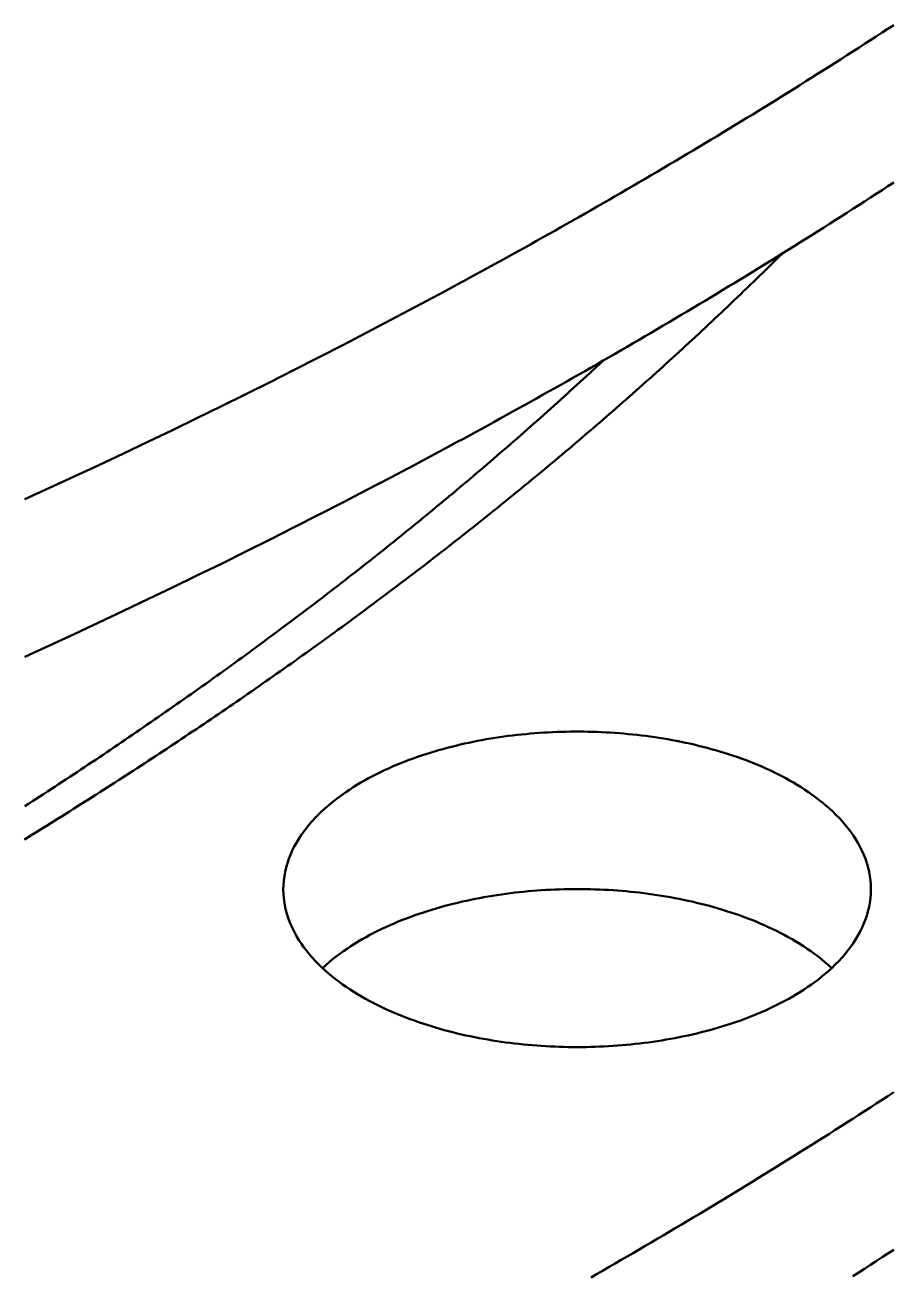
# Model space of a CAD drawing. Header units: millimetres. Extents: x 0 to 841, y 0 to 594.
# Drawn here: x 456.32 to 479.63, y 257.98 to 291.76 of the extents above; entities that cross this region are included whole.
import ezdxf

# ---------------------------------------------------------------- set-up
doc = ezdxf.new("R2010")
doc.units = ezdxf.units.MM
doc.layers.add('FINA', color=7, linetype='CONTINUOUS', lineweight=25)
doc.layers.add('VIS', color=7, linetype='CONTINUOUS', lineweight=50)

msp = doc.modelspace()

# ---------------------------------------------------------------- linework, layer by layer
at = {"layer": 'FINA'}
for points in [[(467.5, 284.486), (467.666, 284.575), (467.831, 284.664), (467.996, 284.753), (468.161, 284.842), (468.327, 284.932), (468.492, 285.022), (468.657, 285.112), (468.821, 285.202), (468.986, 285.293), (469.151, 285.383), (469.315, 285.474), (469.48, 285.565), (469.644, 285.656), (469.808, 285.747), (469.973, 285.838), (470.137, 285.93), (470.301, 286.022), (470.464, 286.114), (470.628, 286.206), (470.792, 286.298), (470.955, 286.391), (471.119, 286.483), (471.282, 286.576), (471.446, 286.669), (471.609, 286.762), (471.772, 286.856), (471.935, 286.949), (472.098, 287.043), (472.26, 287.137), (472.423, 287.231), (472.586, 287.325), (472.748, 287.42), (472.91, 287.515), (473.072, 287.609), (473.235, 287.704), (473.397, 287.8), (473.558, 287.895), (473.72, 287.991), (473.882, 288.086), (474.044, 288.182), (474.205, 288.278), (474.366, 288.375), (474.528, 288.471), (474.689, 288.568), (474.85, 288.665), (475.011, 288.762), (475.171, 288.859), (475.332, 288.956), (475.493, 289.054), (475.653, 289.152), (475.813, 289.25), (475.974, 289.348), (476.134, 289.446), (476.294, 289.545), (476.454, 289.643), (476.613, 289.742), (476.773, 289.841), (476.933, 289.941), (477.092, 290.04), (477.251, 290.14), (477.41, 290.24), (477.57, 290.34), (477.728, 290.44), (477.887, 290.54), (478.046, 290.641), (478.205, 290.742), (478.363, 290.843), (478.521, 290.944), (478.679, 291.046), (478.838, 291.147), (478.996, 291.249), (479.153, 291.351), (479.311, 291.453), (479.469, 291.555), (479.626, 291.658), (479.783, 291.761)], [(467.5, 280.233), (467.666, 280.322), (467.831, 280.411), (467.996, 280.501), (468.161, 280.59), (468.327, 280.68), (468.492, 280.77), (468.657, 280.86), (468.821, 280.95), (468.986, 281.04), (469.151, 281.131), (469.315, 281.222), (469.48, 281.312), (469.644, 281.404), (469.808, 281.495), (469.973, 281.586), (470.137, 281.678), (470.301, 281.77), (470.464, 281.862), (470.628, 281.954), (470.792, 282.046), (470.955, 282.138), (471.119, 282.231), (471.282, 282.324), (471.446, 282.417), (471.609, 282.51), (471.772, 282.604), (471.935, 282.697), (472.098, 282.791), (472.26, 282.885), (472.423, 282.979), (472.586, 283.073), (472.748, 283.168), (472.91, 283.262), (473.072, 283.357), (473.235, 283.452), (473.397, 283.547), (473.558, 283.643), (473.72, 283.738), (473.882, 283.834), (474.044, 283.93), (474.205, 284.026), (474.366, 284.122), (474.528, 284.219), (474.689, 284.316), (474.85, 284.412), (475.011, 284.509), (475.171, 284.607), (475.332, 284.704), (475.493, 284.802), (475.653, 284.899), (475.813, 284.997), (475.974, 285.096), (476.134, 285.194), (476.294, 285.293), (476.454, 285.391), (476.613, 285.49), (476.773, 285.589), (476.933, 285.689), (477.092, 285.788), (477.251, 285.888), (477.41, 285.988), (477.57, 286.088), (477.728, 286.188), (477.887, 286.288), (478.046, 286.389), (478.205, 286.49), (478.363, 286.591), (478.521, 286.692), (478.679, 286.793), (478.838, 286.895), (478.996, 286.997), (479.153, 287.099), (479.311, 287.201), (479.469, 287.303), (479.626, 287.406), (479.783, 287.508)], [(456.305, 269.767), (456.407, 269.83), (456.509, 269.893), (456.612, 269.956), (456.714, 270.019), (456.816, 270.082), (456.918, 270.145), (457.02, 270.208), (457.121, 270.272), (457.223, 270.335), (457.325, 270.399), (457.427, 270.463), (457.528, 270.526), (457.63, 270.59), (457.732, 270.654), (457.833, 270.718), (457.934, 270.782), (458.036, 270.847), (458.137, 270.911), (458.238, 270.975), (458.34, 271.04), (458.441, 271.104), (458.542, 271.169), (458.643, 271.234), (458.744, 271.299), (458.845, 271.364), (458.945, 271.429), (459.046, 271.494), (459.147, 271.559), (459.248, 271.624), (459.348, 271.69), (459.449, 271.755), (459.549, 271.821), (459.65, 271.887), (459.75, 271.952), (459.85, 272.018), (459.951, 272.084), (460.051, 272.15), (460.151, 272.217), (460.251, 272.283), (460.351, 272.349), (460.451, 272.416), (460.551, 272.482), (460.651, 272.549), (460.75, 272.615), (460.85, 272.682), (460.95, 272.749), (461.049, 272.816), (461.149, 272.883), (461.248, 272.95), (461.347, 273.018), (461.447, 273.085), (461.546, 273.153), (461.645, 273.22), (461.744, 273.288), (461.843, 273.356), (461.942, 273.423), (462.041, 273.491), (462.14, 273.559), (462.239, 273.628), (462.338, 273.696), (462.436, 273.764), (462.535, 273.833), (462.633, 273.901), (462.732, 273.97), (462.83, 274.038), (462.928, 274.107), (463.027, 274.176), (463.125, 274.245), (463.223, 274.314), (463.321, 274.383), (463.419, 274.453), (463.517, 274.522), (463.615, 274.592), (463.712, 274.661), (463.81, 274.731), (463.908, 274.801), (464.005, 274.87), (464.103, 274.94), (464.2, 275.011), (464.298, 275.081), (464.395, 275.151), (464.492, 275.221), (464.589, 275.292), (464.686, 275.362), (464.783, 275.433), (464.88, 275.504), (464.977, 275.575), (465.074, 275.646), (465.171, 275.717), (465.267, 275.788), (465.364, 275.859), (465.46, 275.93), (465.557, 276.002), (465.653, 276.073), (465.749, 276.145), (465.845, 276.217), (465.942, 276.289), (466.038, 276.361), (466.134, 276.433), (466.229, 276.505), (466.325, 276.577), (466.421, 276.649), (466.517, 276.722), (466.612, 276.794), (466.708, 276.867), (466.803, 276.94), (466.899, 277.013), (466.994, 277.086), (467.089, 277.159), (467.184, 277.232), (467.279, 277.305), (467.374, 277.378), (467.469, 277.452), (467.564, 277.525), (467.659, 277.599), (467.753, 277.673), (467.848, 277.747), (467.942, 277.821), (468.037, 277.895), (468.131, 277.969), (468.225, 278.043), (468.32, 278.118), (468.414, 278.192), (468.508, 278.267), (468.602, 278.341), (468.695, 278.416), (468.789, 278.491), (468.883, 278.566), (468.976, 278.641), (469.07, 278.716), (469.163, 278.792), (469.257, 278.867), (469.35, 278.943), (469.443, 279.018), (469.536, 279.094), (469.629, 279.17), (469.722, 279.246), (469.815, 279.322), (469.908, 279.398), (470, 279.474), (470.093, 279.551), (470.185, 279.627), (470.278, 279.704), (470.37, 279.78), (470.462, 279.857), (470.555, 279.934), (470.647, 280.011), (470.739, 280.088), (470.83, 280.165), (470.922, 280.242), (471.014, 280.32), (471.106, 280.397), (471.197, 280.475), (471.288, 280.553), (471.38, 280.631), (471.471, 280.709), (471.562, 280.787), (471.653, 280.865), (471.744, 280.943), (471.835, 281.021), (471.926, 281.1), (472.017, 281.178), (472.107, 281.257), (472.198, 281.336), (472.288, 281.415), (472.378, 281.494), (472.469, 281.573), (472.559, 281.652), (472.649, 281.732), (472.739, 281.811), (472.829, 281.891), (472.918, 281.97), (473.008, 282.05), (473.097, 282.13), (473.187, 282.21), (473.276, 282.29), (473.365, 282.37), (473.455, 282.451), (473.544, 282.531), (473.633, 282.612), (473.722, 282.692), (473.81, 282.773), (473.899, 282.854), (473.987, 282.935), (474.076, 283.016), (474.164, 283.097), (474.253, 283.178), (474.341, 283.26), (474.429, 283.341), (474.517, 283.423), (474.605, 283.505), (474.692, 283.587), (474.78, 283.669), (474.867, 283.751), (474.955, 283.833), (475.042, 283.915), (475.129, 283.998), (475.217, 284.08), (475.304, 284.163), (475.39, 284.246), (475.477, 284.328), (475.564, 284.411), (475.651, 284.494), (475.737, 284.578), (475.823, 284.661), (475.91, 284.744), (475.996, 284.828), (476.082, 284.912), (476.168, 284.995), (476.254, 285.079), (476.339, 285.163), (476.425, 285.247), (476.51, 285.332), (476.596, 285.416), (476.681, 285.5), (476.766, 285.585)], [(456.318, 278.952), (456.986, 279.258), (457.652, 279.566), (458.317, 279.877), (458.981, 280.189), (459.644, 280.505), (460.305, 280.823), (460.966, 281.143), (461.625, 281.466), (462.283, 281.791), (462.94, 282.119), (463.595, 282.449), (464.249, 282.782), (464.902, 283.118), (465.554, 283.456), (466.204, 283.796), (466.853, 284.14), (467.5, 284.486)], [(456.32, 270.666), (456.421, 270.731), (456.522, 270.797), (456.623, 270.862), (456.724, 270.927), (456.825, 270.993), (456.926, 271.059), (457.027, 271.124), (457.128, 271.19), (457.228, 271.256), (457.329, 271.322), (457.43, 271.388), (457.53, 271.454), (457.631, 271.521), (457.731, 271.587), (457.831, 271.654), (457.932, 271.72), (458.032, 271.787), (458.132, 271.854), (458.232, 271.92), (458.332, 271.987), (458.432, 272.054), (458.532, 272.122), (458.632, 272.189), (458.731, 272.256), (458.831, 272.324), (458.931, 272.391), (459.03, 272.459), (459.13, 272.527), (459.229, 272.594), (459.328, 272.662), (459.428, 272.73), (459.527, 272.799), (459.626, 272.867), (459.725, 272.935), (459.824, 273.004), (459.923, 273.072), (460.022, 273.141), (460.121, 273.209), (460.219, 273.278), (460.318, 273.347), (460.417, 273.416), (460.515, 273.485), (460.614, 273.554), (460.712, 273.624), (460.81, 273.693), (460.909, 273.763), (461.007, 273.832), (461.105, 273.902), (461.203, 273.972), (461.301, 274.042), (461.399, 274.112), (461.496, 274.182), (461.594, 274.252), (461.692, 274.322), (461.79, 274.393), (461.887, 274.463), (461.985, 274.534), (462.082, 274.605), (462.179, 274.675), (462.276, 274.746), (462.374, 274.817), (462.471, 274.888), (462.568, 274.96), (462.665, 275.031), (462.762, 275.102), (462.858, 275.174), (462.955, 275.246), (463.052, 275.317), (463.148, 275.389), (463.245, 275.461), (463.341, 275.533), (463.437, 275.605), (463.534, 275.677), (463.63, 275.75), (463.726, 275.822), (463.822, 275.895), (463.918, 275.967), (464.014, 276.04), (464.11, 276.113), (464.205, 276.186), (464.301, 276.259), (464.397, 276.332), (464.492, 276.405), (464.587, 276.479), (464.683, 276.552), (464.778, 276.626), (464.873, 276.7), (464.968, 276.773), (465.063, 276.847), (465.158, 276.921), (465.253, 276.995), (465.348, 277.07), (465.442, 277.144), (465.537, 277.218), (465.631, 277.293), (465.726, 277.367), (465.82, 277.442), (465.914, 277.517), (466.009, 277.592), (466.103, 277.667), (466.197, 277.742), (466.291, 277.817), (466.384, 277.893), (466.478, 277.968), (466.572, 278.044), (466.665, 278.12), (466.759, 278.195), (466.852, 278.271), (466.946, 278.347), (467.039, 278.423), (467.132, 278.5), (467.225, 278.576), (467.318, 278.652), (467.411, 278.729), (467.503, 278.806), (467.596, 278.882), (467.689, 278.959), (467.781, 279.036), (467.874, 279.113), (467.966, 279.191), (468.058, 279.268), (468.15, 279.345), (468.242, 279.423), (468.334, 279.5), (468.426, 279.578), (468.518, 279.656), (468.61, 279.734), (468.701, 279.812), (468.793, 279.89), (468.884, 279.969), (468.976, 280.047), (469.067, 280.125), (469.158, 280.204), (469.249, 280.283), (469.34, 280.362), (469.431, 280.441), (469.521, 280.52), (469.612, 280.599), (469.703, 280.678), (469.793, 280.757), (469.883, 280.837), (469.974, 280.917), (470.064, 280.996), (470.154, 281.076), (470.244, 281.156), (470.334, 281.236), (470.423, 281.316), (470.513, 281.397), (470.603, 281.477), (470.692, 281.558), (470.781, 281.638), (470.871, 281.719), (470.96, 281.8), (471.049, 281.881), (471.138, 281.962), (471.227, 282.043), (471.315, 282.124), (471.404, 282.206), (471.493, 282.287), (471.581, 282.369), (471.669, 282.451), (471.758, 282.532), (471.846, 282.614), (471.934, 282.697)], [(456.318, 274.7), (456.986, 275.006), (457.652, 275.314), (458.317, 275.624), (458.981, 275.937), (459.644, 276.253), (460.305, 276.57), (460.966, 276.891), (461.625, 277.214), (462.283, 277.539), (462.94, 277.867), (463.595, 278.197), (464.249, 278.53), (464.902, 278.865), (465.554, 279.204), (466.204, 279.544), (466.853, 279.887), (467.5, 280.233)], [(463.299, 268.42), (463.302, 268.54), (463.312, 268.66), (463.327, 268.779), (463.349, 268.897), (463.377, 269.014), (463.41, 269.13), (463.449, 269.243), (463.493, 269.355), (463.542, 269.465), (463.595, 269.573), (463.653, 269.678), (463.715, 269.781), (463.781, 269.881), (463.85, 269.98), (463.923, 270.075), (463.999, 270.169), (464.077, 270.259), (464.158, 270.348), (464.242, 270.434), (464.328, 270.518), (464.417, 270.6), (464.507, 270.679), (464.599, 270.756), (464.693, 270.831), (464.788, 270.904), (464.885, 270.975), (464.984, 271.044), (465.083, 271.111), (465.184, 271.176), (465.287, 271.24), (465.39, 271.301), (465.494, 271.361), (465.599, 271.419), (465.705, 271.476), (465.812, 271.53), (465.92, 271.583), (466.029, 271.635), (466.138, 271.685), (466.248, 271.734), (466.359, 271.781), (466.47, 271.826), (466.582, 271.871), (466.694, 271.913), (466.807, 271.955), (466.92, 271.995), (467.034, 272.034), (467.148, 272.071), (467.262, 272.108), (467.377, 272.143), (467.493, 272.176), (467.608, 272.209), (467.724, 272.24), (467.841, 272.27), (467.957, 272.299), (468.074, 272.327), (468.192, 272.354), (468.309, 272.38), (468.427, 272.404), (468.545, 272.427), (468.663, 272.45), (468.781, 272.471), (468.899, 272.491), (469.018, 272.51), (469.137, 272.528), (469.256, 272.545), (469.375, 272.561), (469.494, 272.576), (469.614, 272.59), (469.733, 272.603), (469.853, 272.614), (469.972, 272.625), (470.092, 272.635), (470.212, 272.644), (470.332, 272.652), (470.452, 272.659), (470.572, 272.665), (470.692, 272.67), (470.812, 272.673), (470.932, 272.676), (471.053, 272.678), (471.173, 272.679), (471.293, 272.679), (471.413, 272.678), (471.533, 272.676), (471.653, 272.673), (471.774, 272.67), (471.894, 272.665), (472.014, 272.659), (472.134, 272.652), (472.254, 272.644), (472.374, 272.635), (472.493, 272.625), (472.613, 272.614), (472.733, 272.603), (472.852, 272.59), (472.971, 272.576), (473.091, 272.561), (473.21, 272.545), (473.329, 272.528), (473.448, 272.51), (473.566, 272.491), (473.685, 272.471), (473.803, 272.45), (473.921, 272.427), (474.039, 272.404), (474.157, 272.38), (474.274, 272.354), (474.391, 272.327), (474.508, 272.299), (474.625, 272.27), (474.741, 272.24), (474.857, 272.209), (474.973, 272.176), (475.088, 272.143), (475.203, 272.108), (475.318, 272.071), (475.432, 272.034), (475.546, 271.995), (475.659, 271.955), (475.772, 271.913), (475.884, 271.871), (475.996, 271.826), (476.107, 271.781), (476.218, 271.734), (476.328, 271.685), (476.437, 271.635), (476.546, 271.583), (476.653, 271.53), (476.76, 271.476), (476.866, 271.419), (476.972, 271.361), (477.076, 271.301), (477.179, 271.24), (477.281, 271.176), (477.382, 271.111), (477.482, 271.044), (477.58, 270.975), (477.677, 270.904), (477.773, 270.831), (477.867, 270.756), (477.959, 270.679), (478.049, 270.6), (478.137, 270.518), (478.223, 270.434), (478.307, 270.348), (478.389, 270.259), (478.467, 270.169), (478.543, 270.075), (478.616, 269.98), (478.685, 269.881), (478.751, 269.781), (478.813, 269.678), (478.871, 269.573), (478.924, 269.465), (478.973, 269.355), (479.017, 269.243), (479.056, 269.13), (479.089, 269.014), (479.117, 268.897), (479.138, 268.779), (479.154, 268.66), (479.163, 268.54), (479.167, 268.42)], [(476.843, 265.408), (476.736, 265.352), (476.628, 265.297), (476.519, 265.244), (476.41, 265.192), (476.3, 265.142), (476.189, 265.094), (476.078, 265.047), (475.966, 265.001), (475.853, 264.957), (475.74, 264.914), (475.626, 264.873), (475.512, 264.833), (475.398, 264.794), (475.283, 264.757), (475.167, 264.721), (475.052, 264.686), (474.935, 264.653), (474.819, 264.62), (474.702, 264.589), (474.585, 264.559), (474.468, 264.53), (474.35, 264.503), (474.232, 264.476), (474.114, 264.451), (473.995, 264.427), (473.876, 264.404), (473.758, 264.382), (473.638, 264.361), (473.519, 264.341), (473.4, 264.322), (473.28, 264.305), (473.16, 264.288), (473.04, 264.272), (472.92, 264.258), (472.8, 264.244), (472.68, 264.232), (472.56, 264.22), (472.439, 264.21), (472.319, 264.2), (472.198, 264.192), (472.077, 264.184), (471.957, 264.178), (471.836, 264.173), (471.715, 264.168), (471.594, 264.165), (471.473, 264.162), (471.352, 264.161), (471.231, 264.16), (471.111, 264.161), (470.99, 264.162), (470.869, 264.165), (470.748, 264.168), (470.627, 264.173), (470.506, 264.178), (470.386, 264.185), (470.265, 264.192), (470.144, 264.201), (470.024, 264.21), (469.903, 264.221), (469.783, 264.232), (469.663, 264.245), (469.542, 264.258), (469.422, 264.273), (469.303, 264.288), (469.183, 264.305), (469.063, 264.323), (468.944, 264.341), (468.824, 264.361), (468.705, 264.382), (468.586, 264.404), (468.468, 264.427), (468.349, 264.452), (468.231, 264.477), (468.113, 264.503), (467.995, 264.531), (467.878, 264.56), (467.761, 264.59), (467.644, 264.621), (467.528, 264.653), (467.411, 264.687), (467.296, 264.722), (467.18, 264.758), (467.065, 264.795), (466.951, 264.834), (466.837, 264.874), (466.723, 264.915), (466.61, 264.958), (466.497, 265.002), (466.385, 265.048), (466.274, 265.095), (466.163, 265.143), (466.053, 265.193), (465.944, 265.245), (465.835, 265.298), (465.727, 265.353), (465.62, 265.409), (465.514, 265.467), (465.409, 265.527), (465.305, 265.589), (465.202, 265.652), (465.1, 265.717), (465, 265.784), (464.901, 265.854), (464.803, 265.925), (464.707, 265.998), (464.612, 266.073), (464.519, 266.15), (464.428, 266.23), (464.339, 266.312), (464.252, 266.396), (464.167, 266.482), (464.085, 266.571), (464.006, 266.662), (463.93, 266.756), (463.856, 266.852), (463.786, 266.95), (463.72, 267.051), (463.657, 267.155), (463.599, 267.261), (463.544, 267.369), (463.495, 267.479), (463.451, 267.592), (463.411, 267.706), (463.378, 267.822), (463.35, 267.94), (463.328, 268.059), (463.312, 268.178), (463.302, 268.299), (463.299, 268.42)], [(464.358, 266.294), (464.447, 266.375), (464.538, 266.454), (464.631, 266.53), (464.726, 266.605), (464.822, 266.677), (464.92, 266.748), (465.019, 266.816), (465.12, 266.883), (465.221, 266.947), (465.324, 267.01), (465.428, 267.071), (465.533, 267.131), (465.639, 267.188), (465.746, 267.244), (465.853, 267.298), (465.962, 267.351), (466.071, 267.402), (466.18, 267.452), (466.291, 267.5), (466.402, 267.547), (466.514, 267.592), (466.626, 267.636), (466.739, 267.678), (466.852, 267.719), (466.966, 267.759), (467.08, 267.797), (467.195, 267.834), (467.31, 267.87), (467.425, 267.905), (467.541, 267.938), (467.657, 267.97), (467.774, 268.001), (467.89, 268.031), (468.008, 268.059), (468.125, 268.087), (468.242, 268.113), (468.36, 268.138), (468.478, 268.162), (468.597, 268.185), (468.715, 268.207), (468.834, 268.228), (468.953, 268.248), (469.072, 268.266), (469.191, 268.284), (469.31, 268.3), (469.43, 268.316), (469.55, 268.33), (469.669, 268.344), (469.789, 268.356), (469.909, 268.368), (470.029, 268.378), (470.149, 268.387), (470.27, 268.396), (470.39, 268.403), (470.51, 268.41), (470.631, 268.415), (470.751, 268.419), (470.871, 268.423), (470.992, 268.425), (471.112, 268.427), (471.233, 268.427), (471.353, 268.427), (471.474, 268.425), (471.594, 268.423), (471.715, 268.419), (471.835, 268.415), (471.956, 268.41), (472.076, 268.403), (472.196, 268.396), (472.316, 268.387), (472.437, 268.378), (472.557, 268.368), (472.677, 268.356), (472.796, 268.344), (472.916, 268.33), (473.036, 268.316), (473.155, 268.3), (473.275, 268.284), (473.394, 268.266), (473.513, 268.248), (473.632, 268.228), (473.751, 268.207), (473.869, 268.185), (473.987, 268.162), (474.105, 268.138), (474.223, 268.113), (474.341, 268.087), (474.458, 268.059), (474.575, 268.031), (474.692, 268.001), (474.809, 267.97), (474.925, 267.938), (475.04, 267.905), (475.156, 267.87), (475.271, 267.834), (475.386, 267.797), (475.5, 267.759), (475.614, 267.719), (475.727, 267.678), (475.84, 267.636), (475.952, 267.592), (476.064, 267.547), (476.175, 267.5), (476.285, 267.452), (476.395, 267.402), (476.504, 267.351), (476.613, 267.298), (476.72, 267.244), (476.827, 267.188), (476.933, 267.131), (477.038, 267.071), (477.142, 267.01), (477.244, 266.947), (477.346, 266.883), (477.446, 266.816), (477.546, 266.748), (477.643, 266.677), (477.74, 266.605), (477.834, 266.53), (477.927, 266.454), (478.018, 266.375), (478.108, 266.294)], [(479.167, 268.42), (479.163, 268.299), (479.154, 268.178), (479.138, 268.058), (479.116, 267.939), (479.088, 267.822), (479.054, 267.705), (479.015, 267.591), (478.97, 267.479), (478.921, 267.368), (478.867, 267.26), (478.808, 267.154), (478.746, 267.051), (478.679, 266.95), (478.609, 266.851), (478.535, 266.755), (478.459, 266.661), (478.379, 266.57), (478.297, 266.481), (478.213, 266.395), (478.126, 266.311), (478.036, 266.229), (477.945, 266.149), (477.852, 266.072), (477.758, 265.996), (477.661, 265.923), (477.563, 265.852), (477.464, 265.783), (477.363, 265.716), (477.261, 265.651), (477.158, 265.587), (477.054, 265.526), (476.949, 265.466), (476.843, 265.408)], [(471.609, 257.942), (471.772, 258.035), (471.935, 258.129), (472.098, 258.223), (472.26, 258.317), (472.423, 258.411), (472.586, 258.505), (472.748, 258.599), (472.91, 258.694), (473.072, 258.789), (473.235, 258.884), (473.397, 258.979), (473.558, 259.074), (473.72, 259.17), (473.882, 259.266), (474.044, 259.362), (474.205, 259.458), (474.366, 259.554), (474.528, 259.651), (474.689, 259.747), (474.85, 259.844), (475.011, 259.941), (475.171, 260.038), (475.332, 260.136), (475.493, 260.233), (475.653, 260.331), (475.813, 260.429), (475.974, 260.527), (476.134, 260.626), (476.294, 260.724), (476.454, 260.823), (476.613, 260.922), (476.773, 261.021), (476.933, 261.12), (477.092, 261.22), (477.251, 261.319), (477.41, 261.419), (477.57, 261.519), (477.728, 261.62), (477.887, 261.72), (478.046, 261.821), (478.205, 261.921), (478.363, 262.022), (478.521, 262.124), (478.679, 262.225), (478.838, 262.327), (478.996, 262.428), (479.153, 262.53), (479.311, 262.632), (479.469, 262.735), (479.626, 262.837), (479.783, 262.94)], [(478.679, 257.973), (478.838, 258.074), (478.996, 258.176), (479.153, 258.278), (479.311, 258.38), (479.469, 258.483), (479.626, 258.585), (479.783, 258.688)]]:
    msp.add_lwpolyline(points, dxfattribs=at)
at = {"layer": 'VIS'}
for points in [[(467.5, 284.486), (467.666, 284.575), (467.831, 284.664), (467.996, 284.753), (468.161, 284.842), (468.327, 284.932), (468.492, 285.022), (468.657, 285.112), (468.821, 285.202), (468.986, 285.293), (469.151, 285.383), (469.315, 285.474), (469.48, 285.565), (469.644, 285.656), (469.808, 285.747), (469.973, 285.838), (470.137, 285.93), (470.301, 286.022), (470.464, 286.114), (470.628, 286.206), (470.792, 286.298), (470.955, 286.391), (471.119, 286.483), (471.282, 286.576), (471.446, 286.669), (471.609, 286.762), (471.772, 286.856), (471.935, 286.949), (472.098, 287.043), (472.26, 287.137), (472.423, 287.231), (472.586, 287.325), (472.748, 287.42), (472.91, 287.515), (473.072, 287.609), (473.235, 287.704), (473.397, 287.8), (473.558, 287.895), (473.72, 287.991), (473.882, 288.086), (474.044, 288.182), (474.205, 288.278), (474.366, 288.375), (474.528, 288.471), (474.689, 288.568), (474.85, 288.665), (475.011, 288.762), (475.171, 288.859), (475.332, 288.956), (475.493, 289.054), (475.653, 289.152), (475.813, 289.25), (475.974, 289.348), (476.134, 289.446), (476.294, 289.545), (476.454, 289.643), (476.613, 289.742), (476.773, 289.841), (476.933, 289.941), (477.092, 290.04), (477.251, 290.14), (477.41, 290.24), (477.57, 290.34), (477.728, 290.44), (477.887, 290.54), (478.046, 290.641), (478.205, 290.742), (478.363, 290.843), (478.521, 290.944), (478.679, 291.046), (478.838, 291.147), (478.996, 291.249), (479.153, 291.351), (479.311, 291.453), (479.469, 291.555), (479.626, 291.658), (479.783, 291.761)], [(467.5, 280.233), (467.666, 280.322), (467.831, 280.411), (467.996, 280.501), (468.161, 280.59), (468.327, 280.68), (468.492, 280.77), (468.657, 280.86), (468.821, 280.95), (468.986, 281.04), (469.151, 281.131), (469.315, 281.222), (469.48, 281.312), (469.644, 281.404), (469.808, 281.495), (469.973, 281.586), (470.137, 281.678), (470.301, 281.77), (470.464, 281.862), (470.628, 281.954), (470.792, 282.046), (470.955, 282.138), (471.119, 282.231), (471.282, 282.324), (471.446, 282.417), (471.609, 282.51), (471.772, 282.604), (471.935, 282.697), (472.098, 282.791), (472.26, 282.885), (472.423, 282.979), (472.586, 283.073), (472.748, 283.168), (472.91, 283.262), (473.072, 283.357), (473.235, 283.452), (473.397, 283.547), (473.558, 283.643), (473.72, 283.738), (473.882, 283.834), (474.044, 283.93), (474.205, 284.026), (474.366, 284.122), (474.528, 284.219), (474.689, 284.316), (474.85, 284.412), (475.011, 284.509), (475.171, 284.607), (475.332, 284.704), (475.493, 284.802), (475.653, 284.899), (475.813, 284.997), (475.974, 285.096), (476.134, 285.194), (476.294, 285.293), (476.454, 285.391), (476.613, 285.49), (476.773, 285.589), (476.933, 285.689), (477.092, 285.788), (477.251, 285.888), (477.41, 285.988), (477.57, 286.088), (477.728, 286.188), (477.887, 286.288), (478.046, 286.389), (478.205, 286.49), (478.363, 286.591), (478.521, 286.692), (478.679, 286.793), (478.838, 286.895), (478.996, 286.997), (479.153, 287.099), (479.311, 287.201), (479.469, 287.303), (479.626, 287.406), (479.783, 287.508)], [(456.305, 269.767), (456.407, 269.83), (456.509, 269.893), (456.612, 269.956), (456.714, 270.019), (456.816, 270.082), (456.918, 270.145), (457.02, 270.208), (457.121, 270.272), (457.223, 270.335), (457.325, 270.399), (457.427, 270.463), (457.528, 270.526), (457.63, 270.59), (457.732, 270.654), (457.833, 270.718), (457.934, 270.782), (458.036, 270.847), (458.137, 270.911), (458.238, 270.975), (458.34, 271.04), (458.441, 271.104), (458.542, 271.169), (458.643, 271.234), (458.744, 271.299), (458.845, 271.364), (458.945, 271.429), (459.046, 271.494), (459.147, 271.559), (459.248, 271.624), (459.348, 271.69), (459.449, 271.755), (459.549, 271.821), (459.65, 271.887), (459.75, 271.952), (459.85, 272.018), (459.951, 272.084), (460.051, 272.15), (460.151, 272.217), (460.251, 272.283), (460.351, 272.349), (460.451, 272.416), (460.551, 272.482), (460.651, 272.549), (460.75, 272.615), (460.85, 272.682), (460.95, 272.749), (461.049, 272.816), (461.149, 272.883), (461.248, 272.95), (461.347, 273.018), (461.447, 273.085), (461.546, 273.153), (461.645, 273.22), (461.744, 273.288), (461.843, 273.356), (461.942, 273.423), (462.041, 273.491), (462.14, 273.559), (462.239, 273.628), (462.338, 273.696), (462.436, 273.764), (462.535, 273.833), (462.633, 273.901), (462.732, 273.97), (462.83, 274.038), (462.928, 274.107), (463.027, 274.176), (463.125, 274.245), (463.223, 274.314), (463.321, 274.383), (463.419, 274.453), (463.517, 274.522), (463.615, 274.592), (463.712, 274.661), (463.81, 274.731), (463.908, 274.801), (464.005, 274.87), (464.103, 274.94), (464.2, 275.011), (464.298, 275.081), (464.395, 275.151), (464.492, 275.221), (464.589, 275.292), (464.686, 275.362), (464.783, 275.433), (464.88, 275.504), (464.977, 275.575), (465.074, 275.646), (465.171, 275.717), (465.267, 275.788), (465.364, 275.859), (465.46, 275.93), (465.557, 276.002), (465.653, 276.073), (465.749, 276.145), (465.845, 276.217), (465.942, 276.289), (466.038, 276.361), (466.134, 276.433), (466.229, 276.505), (466.325, 276.577), (466.421, 276.649), (466.517, 276.722), (466.612, 276.794), (466.708, 276.867), (466.803, 276.94), (466.899, 277.013), (466.994, 277.086), (467.089, 277.159), (467.184, 277.232), (467.279, 277.305), (467.374, 277.378), (467.469, 277.452), (467.564, 277.525), (467.659, 277.599), (467.753, 277.673), (467.848, 277.747), (467.942, 277.821), (468.037, 277.895), (468.131, 277.969), (468.225, 278.043), (468.32, 278.118), (468.414, 278.192), (468.508, 278.267), (468.602, 278.341), (468.695, 278.416), (468.789, 278.491), (468.883, 278.566), (468.976, 278.641), (469.07, 278.716), (469.163, 278.792), (469.257, 278.867), (469.35, 278.943), (469.443, 279.018), (469.536, 279.094), (469.629, 279.17), (469.722, 279.246), (469.815, 279.322), (469.908, 279.398), (470, 279.474), (470.093, 279.551), (470.185, 279.627), (470.278, 279.704), (470.37, 279.78), (470.462, 279.857), (470.555, 279.934), (470.647, 280.011), (470.739, 280.088), (470.83, 280.165), (470.922, 280.242), (471.014, 280.32), (471.106, 280.397), (471.197, 280.475), (471.288, 280.553), (471.38, 280.631), (471.471, 280.709), (471.562, 280.787), (471.653, 280.865), (471.744, 280.943), (471.835, 281.021), (471.926, 281.1), (472.017, 281.178), (472.107, 281.257), (472.198, 281.336), (472.288, 281.415), (472.378, 281.494), (472.469, 281.573), (472.559, 281.652), (472.649, 281.732), (472.739, 281.811), (472.829, 281.891), (472.918, 281.97), (473.008, 282.05), (473.097, 282.13), (473.187, 282.21), (473.276, 282.29), (473.365, 282.37), (473.455, 282.451), (473.544, 282.531), (473.633, 282.612), (473.722, 282.692), (473.81, 282.773), (473.899, 282.854), (473.987, 282.935), (474.076, 283.016), (474.164, 283.097), (474.253, 283.178), (474.341, 283.26), (474.429, 283.341), (474.517, 283.423), (474.605, 283.505), (474.692, 283.587), (474.78, 283.669), (474.867, 283.751), (474.955, 283.833), (475.042, 283.915), (475.129, 283.998), (475.217, 284.08), (475.304, 284.163), (475.39, 284.246), (475.477, 284.328), (475.564, 284.411), (475.651, 284.494), (475.737, 284.578), (475.823, 284.661), (475.91, 284.744), (475.996, 284.828), (476.082, 284.912), (476.168, 284.995), (476.254, 285.079), (476.339, 285.163), (476.425, 285.247), (476.51, 285.332), (476.596, 285.416), (476.681, 285.5), (476.766, 285.585)], [(456.318, 278.952), (456.986, 279.258), (457.652, 279.566), (458.317, 279.877), (458.981, 280.189), (459.644, 280.505), (460.305, 280.823), (460.966, 281.143), (461.625, 281.466), (462.283, 281.791), (462.94, 282.119), (463.595, 282.449), (464.249, 282.782), (464.902, 283.118), (465.554, 283.456), (466.204, 283.796), (466.853, 284.14), (467.5, 284.486)], [(456.32, 270.666), (456.421, 270.731), (456.522, 270.797), (456.623, 270.862), (456.724, 270.927), (456.825, 270.993), (456.926, 271.059), (457.027, 271.124), (457.128, 271.19), (457.228, 271.256), (457.329, 271.322), (457.43, 271.388), (457.53, 271.454), (457.631, 271.521), (457.731, 271.587), (457.831, 271.654), (457.932, 271.72), (458.032, 271.787), (458.132, 271.854), (458.232, 271.92), (458.332, 271.987), (458.432, 272.054), (458.532, 272.122), (458.632, 272.189), (458.731, 272.256), (458.831, 272.324), (458.931, 272.391), (459.03, 272.459), (459.13, 272.527), (459.229, 272.594), (459.328, 272.662), (459.428, 272.73), (459.527, 272.799), (459.626, 272.867), (459.725, 272.935), (459.824, 273.004), (459.923, 273.072), (460.022, 273.141), (460.121, 273.209), (460.219, 273.278), (460.318, 273.347), (460.417, 273.416), (460.515, 273.485), (460.614, 273.554), (460.712, 273.624), (460.81, 273.693), (460.909, 273.763), (461.007, 273.832), (461.105, 273.902), (461.203, 273.972), (461.301, 274.042), (461.399, 274.112), (461.496, 274.182), (461.594, 274.252), (461.692, 274.322), (461.79, 274.393), (461.887, 274.463), (461.985, 274.534), (462.082, 274.605), (462.179, 274.675), (462.276, 274.746), (462.374, 274.817), (462.471, 274.888), (462.568, 274.96), (462.665, 275.031), (462.762, 275.102), (462.858, 275.174), (462.955, 275.246), (463.052, 275.317), (463.148, 275.389), (463.245, 275.461), (463.341, 275.533), (463.437, 275.605), (463.534, 275.677), (463.63, 275.75), (463.726, 275.822), (463.822, 275.895), (463.918, 275.967), (464.014, 276.04), (464.11, 276.113), (464.205, 276.186), (464.301, 276.259), (464.397, 276.332), (464.492, 276.405), (464.587, 276.479), (464.683, 276.552), (464.778, 276.626), (464.873, 276.7), (464.968, 276.773), (465.063, 276.847), (465.158, 276.921), (465.253, 276.995), (465.348, 277.07), (465.442, 277.144), (465.537, 277.218), (465.631, 277.293), (465.726, 277.367), (465.82, 277.442), (465.914, 277.517), (466.009, 277.592), (466.103, 277.667), (466.197, 277.742), (466.291, 277.817), (466.384, 277.893), (466.478, 277.968), (466.572, 278.044), (466.665, 278.12), (466.759, 278.195), (466.852, 278.271), (466.946, 278.347), (467.039, 278.423), (467.132, 278.5), (467.225, 278.576), (467.318, 278.652), (467.411, 278.729), (467.503, 278.806), (467.596, 278.882), (467.689, 278.959), (467.781, 279.036), (467.874, 279.113), (467.966, 279.191), (468.058, 279.268), (468.15, 279.345), (468.242, 279.423), (468.334, 279.5), (468.426, 279.578), (468.518, 279.656), (468.61, 279.734), (468.701, 279.812), (468.793, 279.89), (468.884, 279.969), (468.976, 280.047), (469.067, 280.125), (469.158, 280.204), (469.249, 280.283), (469.34, 280.362), (469.431, 280.441), (469.521, 280.52), (469.612, 280.599), (469.703, 280.678), (469.793, 280.757), (469.883, 280.837), (469.974, 280.917), (470.064, 280.996), (470.154, 281.076), (470.244, 281.156), (470.334, 281.236), (470.423, 281.316), (470.513, 281.397), (470.603, 281.477), (470.692, 281.558), (470.781, 281.638), (470.871, 281.719), (470.96, 281.8), (471.049, 281.881), (471.138, 281.962), (471.227, 282.043), (471.315, 282.124), (471.404, 282.206), (471.493, 282.287), (471.581, 282.369), (471.669, 282.451), (471.758, 282.532), (471.846, 282.614), (471.934, 282.697)], [(456.318, 274.7), (456.986, 275.006), (457.652, 275.314), (458.317, 275.624), (458.981, 275.937), (459.644, 276.253), (460.305, 276.57), (460.966, 276.891), (461.625, 277.214), (462.283, 277.539), (462.94, 277.867), (463.595, 278.197), (464.249, 278.53), (464.902, 278.865), (465.554, 279.204), (466.204, 279.544), (466.853, 279.887), (467.5, 280.233)], [(463.299, 268.42), (463.302, 268.54), (463.312, 268.66), (463.327, 268.779), (463.349, 268.897), (463.377, 269.014), (463.41, 269.13), (463.449, 269.243), (463.493, 269.355), (463.542, 269.465), (463.595, 269.573), (463.653, 269.678), (463.715, 269.781), (463.781, 269.881), (463.85, 269.98), (463.923, 270.075), (463.999, 270.169), (464.077, 270.259), (464.158, 270.348), (464.242, 270.434), (464.328, 270.518), (464.417, 270.6), (464.507, 270.679), (464.599, 270.756), (464.693, 270.831), (464.788, 270.904), (464.885, 270.975), (464.984, 271.044), (465.083, 271.111), (465.184, 271.176), (465.287, 271.24), (465.39, 271.301), (465.494, 271.361), (465.599, 271.419), (465.705, 271.476), (465.812, 271.53), (465.92, 271.583), (466.029, 271.635), (466.138, 271.685), (466.248, 271.734), (466.359, 271.781), (466.47, 271.826), (466.582, 271.871), (466.694, 271.913), (466.807, 271.955), (466.92, 271.995), (467.034, 272.034), (467.148, 272.071), (467.262, 272.108), (467.377, 272.143), (467.493, 272.176), (467.608, 272.209), (467.724, 272.24), (467.841, 272.27), (467.957, 272.299), (468.074, 272.327), (468.192, 272.354), (468.309, 272.38), (468.427, 272.404), (468.545, 272.427), (468.663, 272.45), (468.781, 272.471), (468.899, 272.491), (469.018, 272.51), (469.137, 272.528), (469.256, 272.545), (469.375, 272.561), (469.494, 272.576), (469.614, 272.59), (469.733, 272.603), (469.853, 272.614), (469.972, 272.625), (470.092, 272.635), (470.212, 272.644), (470.332, 272.652), (470.452, 272.659), (470.572, 272.665), (470.692, 272.67), (470.812, 272.673), (470.932, 272.676), (471.053, 272.678), (471.173, 272.679), (471.293, 272.679), (471.413, 272.678), (471.533, 272.676), (471.653, 272.673), (471.774, 272.67), (471.894, 272.665), (472.014, 272.659), (472.134, 272.652), (472.254, 272.644), (472.374, 272.635), (472.493, 272.625), (472.613, 272.614), (472.733, 272.603), (472.852, 272.59), (472.971, 272.576), (473.091, 272.561), (473.21, 272.545), (473.329, 272.528), (473.448, 272.51), (473.566, 272.491), (473.685, 272.471), (473.803, 272.45), (473.921, 272.427), (474.039, 272.404), (474.157, 272.38), (474.274, 272.354), (474.391, 272.327), (474.508, 272.299), (474.625, 272.27), (474.741, 272.24), (474.857, 272.209), (474.973, 272.176), (475.088, 272.143), (475.203, 272.108), (475.318, 272.071), (475.432, 272.034), (475.546, 271.995), (475.659, 271.955), (475.772, 271.913), (475.884, 271.871), (475.996, 271.826), (476.107, 271.781), (476.218, 271.734), (476.328, 271.685), (476.437, 271.635), (476.546, 271.583), (476.653, 271.53), (476.76, 271.476), (476.866, 271.419), (476.972, 271.361), (477.076, 271.301), (477.179, 271.24), (477.281, 271.176), (477.382, 271.111), (477.482, 271.044), (477.58, 270.975), (477.677, 270.904), (477.773, 270.831), (477.867, 270.756), (477.959, 270.679), (478.049, 270.6), (478.137, 270.518), (478.223, 270.434), (478.307, 270.348), (478.389, 270.259), (478.467, 270.169), (478.543, 270.075), (478.616, 269.98), (478.685, 269.881), (478.751, 269.781), (478.813, 269.678), (478.871, 269.573), (478.924, 269.465), (478.973, 269.355), (479.017, 269.243), (479.056, 269.13), (479.089, 269.014), (479.117, 268.897), (479.138, 268.779), (479.154, 268.66), (479.163, 268.54), (479.167, 268.42)], [(476.843, 265.408), (476.736, 265.352), (476.628, 265.297), (476.519, 265.244), (476.41, 265.192), (476.3, 265.142), (476.189, 265.094), (476.078, 265.047), (475.966, 265.001), (475.853, 264.957), (475.74, 264.914), (475.626, 264.873), (475.512, 264.833), (475.398, 264.794), (475.283, 264.757), (475.167, 264.721), (475.052, 264.686), (474.935, 264.653), (474.819, 264.62), (474.702, 264.589), (474.585, 264.559), (474.468, 264.53), (474.35, 264.503), (474.232, 264.476), (474.114, 264.451), (473.995, 264.427), (473.876, 264.404), (473.758, 264.382), (473.638, 264.361), (473.519, 264.341), (473.4, 264.322), (473.28, 264.305), (473.16, 264.288), (473.04, 264.272), (472.92, 264.258), (472.8, 264.244), (472.68, 264.232), (472.56, 264.22), (472.439, 264.21), (472.319, 264.2), (472.198, 264.192), (472.077, 264.184), (471.957, 264.178), (471.836, 264.173), (471.715, 264.168), (471.594, 264.165), (471.473, 264.162), (471.352, 264.161), (471.231, 264.16), (471.111, 264.161), (470.99, 264.162), (470.869, 264.165), (470.748, 264.168), (470.627, 264.173), (470.506, 264.178), (470.386, 264.185), (470.265, 264.192), (470.144, 264.201), (470.024, 264.21), (469.903, 264.221), (469.783, 264.232), (469.663, 264.245), (469.542, 264.258), (469.422, 264.273), (469.303, 264.288), (469.183, 264.305), (469.063, 264.323), (468.944, 264.341), (468.824, 264.361), (468.705, 264.382), (468.586, 264.404), (468.468, 264.427), (468.349, 264.452), (468.231, 264.477), (468.113, 264.503), (467.995, 264.531), (467.878, 264.56), (467.761, 264.59), (467.644, 264.621), (467.528, 264.653), (467.411, 264.687), (467.296, 264.722), (467.18, 264.758), (467.065, 264.795), (466.951, 264.834), (466.837, 264.874), (466.723, 264.915), (466.61, 264.958), (466.497, 265.002), (466.385, 265.048), (466.274, 265.095), (466.163, 265.143), (466.053, 265.193), (465.944, 265.245), (465.835, 265.298), (465.727, 265.353), (465.62, 265.409), (465.514, 265.467), (465.409, 265.527), (465.305, 265.589), (465.202, 265.652), (465.1, 265.717), (465, 265.784), (464.901, 265.854), (464.803, 265.925), (464.707, 265.998), (464.612, 266.073), (464.519, 266.15), (464.428, 266.23), (464.339, 266.312), (464.252, 266.396), (464.167, 266.482), (464.085, 266.571), (464.006, 266.662), (463.93, 266.756), (463.856, 266.852), (463.786, 266.95), (463.72, 267.051), (463.657, 267.155), (463.599, 267.261), (463.544, 267.369), (463.495, 267.479), (463.451, 267.592), (463.411, 267.706), (463.378, 267.822), (463.35, 267.94), (463.328, 268.059), (463.312, 268.178), (463.302, 268.299), (463.299, 268.42)], [(464.358, 266.294), (464.447, 266.375), (464.538, 266.454), (464.631, 266.53), (464.726, 266.605), (464.822, 266.677), (464.92, 266.748), (465.019, 266.816), (465.12, 266.883), (465.221, 266.947), (465.324, 267.01), (465.428, 267.071), (465.533, 267.131), (465.639, 267.188), (465.746, 267.244), (465.853, 267.298), (465.962, 267.351), (466.071, 267.402), (466.18, 267.452), (466.291, 267.5), (466.402, 267.547), (466.514, 267.592), (466.626, 267.636), (466.739, 267.678), (466.852, 267.719), (466.966, 267.759), (467.08, 267.797), (467.195, 267.834), (467.31, 267.87), (467.425, 267.905), (467.541, 267.938), (467.657, 267.97), (467.774, 268.001), (467.89, 268.031), (468.008, 268.059), (468.125, 268.087), (468.242, 268.113), (468.36, 268.138), (468.478, 268.162), (468.597, 268.185), (468.715, 268.207), (468.834, 268.228), (468.953, 268.248), (469.072, 268.266), (469.191, 268.284), (469.31, 268.3), (469.43, 268.316), (469.55, 268.33), (469.669, 268.344), (469.789, 268.356), (469.909, 268.368), (470.029, 268.378), (470.149, 268.387), (470.27, 268.396), (470.39, 268.403), (470.51, 268.41), (470.631, 268.415), (470.751, 268.419), (470.871, 268.423), (470.992, 268.425), (471.112, 268.427), (471.233, 268.427), (471.353, 268.427), (471.474, 268.425), (471.594, 268.423), (471.715, 268.419), (471.835, 268.415), (471.956, 268.41), (472.076, 268.403), (472.196, 268.396), (472.316, 268.387), (472.437, 268.378), (472.557, 268.368), (472.677, 268.356), (472.796, 268.344), (472.916, 268.33), (473.036, 268.316), (473.155, 268.3), (473.275, 268.284), (473.394, 268.266), (473.513, 268.248), (473.632, 268.228), (473.751, 268.207), (473.869, 268.185), (473.987, 268.162), (474.105, 268.138), (474.223, 268.113), (474.341, 268.087), (474.458, 268.059), (474.575, 268.031), (474.692, 268.001), (474.809, 267.97), (474.925, 267.938), (475.04, 267.905), (475.156, 267.87), (475.271, 267.834), (475.386, 267.797), (475.5, 267.759), (475.614, 267.719), (475.727, 267.678), (475.84, 267.636), (475.952, 267.592), (476.064, 267.547), (476.175, 267.5), (476.285, 267.452), (476.395, 267.402), (476.504, 267.351), (476.613, 267.298), (476.72, 267.244), (476.827, 267.188), (476.933, 267.131), (477.038, 267.071), (477.142, 267.01), (477.244, 266.947), (477.346, 266.883), (477.446, 266.816), (477.546, 266.748), (477.643, 266.677), (477.74, 266.605), (477.834, 266.53), (477.927, 266.454), (478.018, 266.375), (478.108, 266.294)], [(479.167, 268.42), (479.163, 268.299), (479.154, 268.178), (479.138, 268.058), (479.116, 267.939), (479.088, 267.822), (479.054, 267.705), (479.015, 267.591), (478.97, 267.479), (478.921, 267.368), (478.867, 267.26), (478.808, 267.154), (478.746, 267.051), (478.679, 266.95), (478.609, 266.851), (478.535, 266.755), (478.459, 266.661), (478.379, 266.57), (478.297, 266.481), (478.213, 266.395), (478.126, 266.311), (478.036, 266.229), (477.945, 266.149), (477.852, 266.072), (477.758, 265.996), (477.661, 265.923), (477.563, 265.852), (477.464, 265.783), (477.363, 265.716), (477.261, 265.651), (477.158, 265.587), (477.054, 265.526), (476.949, 265.466), (476.843, 265.408)], [(471.609, 257.942), (471.772, 258.035), (471.935, 258.129), (472.098, 258.223), (472.26, 258.317), (472.423, 258.411), (472.586, 258.505), (472.748, 258.599), (472.91, 258.694), (473.072, 258.789), (473.235, 258.884), (473.397, 258.979), (473.558, 259.074), (473.72, 259.17), (473.882, 259.266), (474.044, 259.362), (474.205, 259.458), (474.366, 259.554), (474.528, 259.651), (474.689, 259.747), (474.85, 259.844), (475.011, 259.941), (475.171, 260.038), (475.332, 260.136), (475.493, 260.233), (475.653, 260.331), (475.813, 260.429), (475.974, 260.527), (476.134, 260.626), (476.294, 260.724), (476.454, 260.823), (476.613, 260.922), (476.773, 261.021), (476.933, 261.12), (477.092, 261.22), (477.251, 261.319), (477.41, 261.419), (477.57, 261.519), (477.728, 261.62), (477.887, 261.72), (478.046, 261.821), (478.205, 261.921), (478.363, 262.022), (478.521, 262.124), (478.679, 262.225), (478.838, 262.327), (478.996, 262.428), (479.153, 262.53), (479.311, 262.632), (479.469, 262.735), (479.626, 262.837), (479.783, 262.94)], [(478.679, 257.973), (478.838, 258.074), (478.996, 258.176), (479.153, 258.278), (479.311, 258.38), (479.469, 258.483), (479.626, 258.585), (479.783, 258.688)]]:
    msp.add_lwpolyline(points, dxfattribs=at)

doc.saveas('drawing.dxf')
